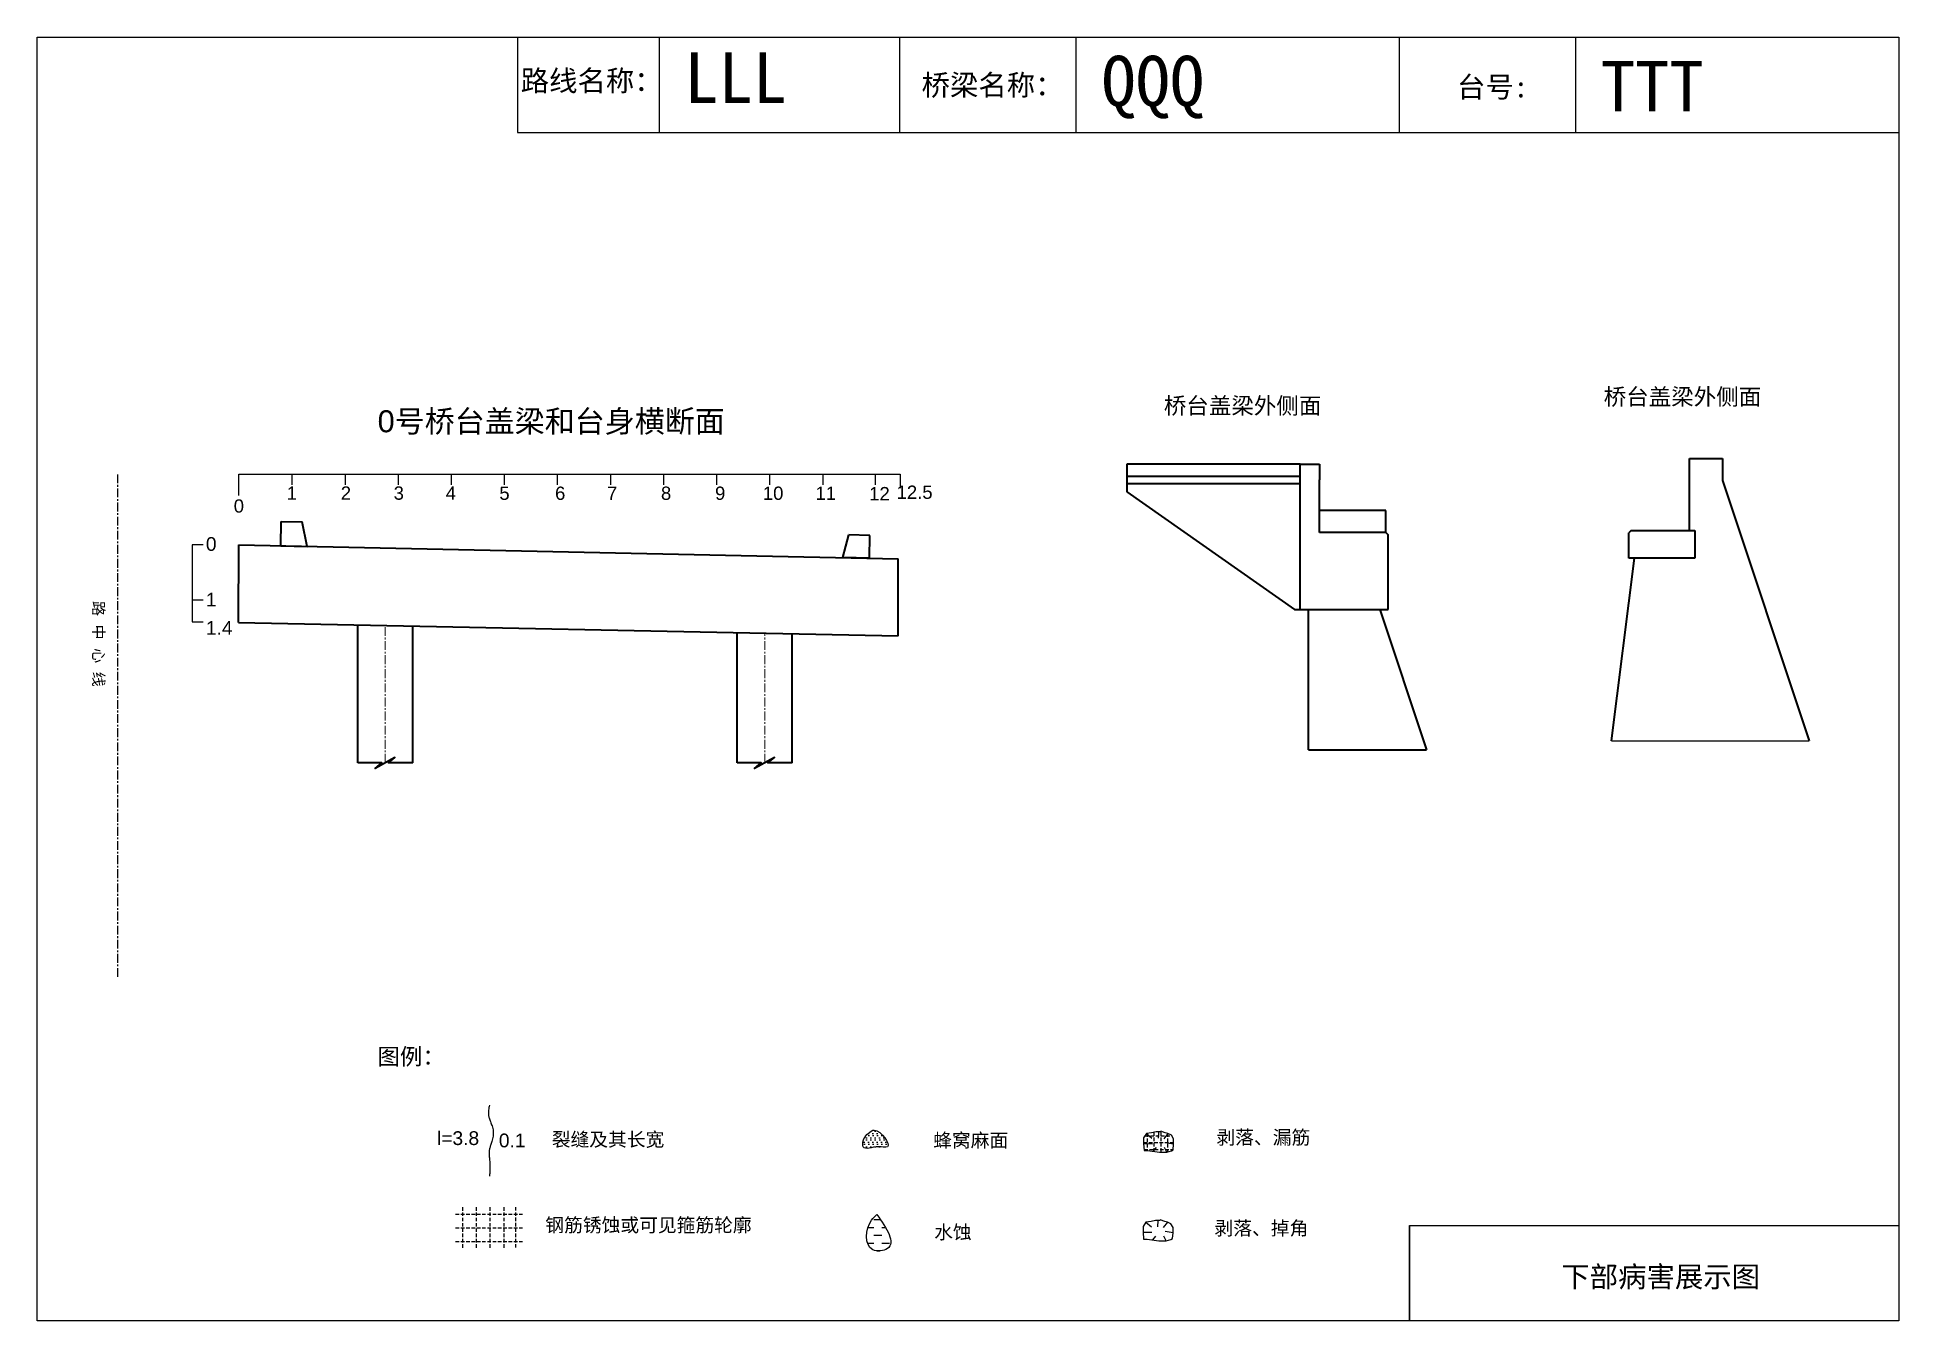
# Model space of a CAD drawing. Header units: millimetres. Extents: x 0 to 528, y 0 to 364.
import ezdxf
from ezdxf.enums import TextEntityAlignment as Align

# ---------------------------------------------------------------- set-up
doc = ezdxf.new("R2010")
doc.units = ezdxf.units.MM
for name, pattern in [('CENTER', [2, 1.25, -0.25, 0.25, -0.25]), ('DASHED', [0.75, 0.5, -0.25]), ('EBG_CENTER', [1.1, 0.8, -0.15, 0, -0.15])]:
    doc.linetypes.add(name, pattern=pattern)
doc.layers.add('Center', color=3, linetype='EBG_CENTER', lineweight=18)
doc.layers.add('中粗实线', color=4, linetype='Continuous', lineweight=35)
for name, color, linetype in [('加固措施', 7, 'Continuous'), ('图层1', 7, 'Continuous'), ('文字', 1, 'Continuous'), ('病害', 5, 'Continuous')]:
    doc.layers.add(name, color=color, linetype=linetype)
doc.styles.get("Standard").update_dxf_attribs({"font": 'arial.ttf'})
doc.styles.add('汉字', font='')
doc.styles.get('汉字').set_extended_font_data('SimSun')

# ---------------------------------------------------------------- blocks, each defined once
blk = doc.blocks.new('adfsd')
at = {"lineweight": -2, "ltscale": 0.5}
for p, q in [((1140.897, -3083.694), (1140.936, -3083.729)), ((1140.983, -3083.682), (1140.981, -3083.729)), ((1141.053, -3083.694), (1141.022, -3083.735)), ((1140.876, -3083.768), (1140.94, -3083.769)), ((1140.948, -3083.824), (1140.969, -3083.796)), ((1141.045, -3083.83), (1141.028, -3083.796)), ((1141.094, -3083.772), (1141.036, -3083.763))]:
    blk.add_line(p, q, dxfattribs=at)
blk.add_lwpolyline([(1141, -3083.682), (1140.967, -3083.682), (1140.934, -3083.69), (1140.897, -3083.694), (1140.876, -3083.727), (1140.876, -3083.768), (1140.88, -3083.818), (1140.905, -3083.818), (1140.991, -3083.83), (1141.045, -3083.83), (1141.078, -3083.822), (1141.09, -3083.814), (1141.094, -3083.772), (1141.094, -3083.735), (1141.078, -3083.707), (1141.053, -3083.694), (1141.033, -3083.69), (1141, -3083.678)], dxfattribs=at)

msp = doc.modelspace()

# ---------------------------------------------------------------- hatches: boundary and pattern name
at = {"layer": '加固措施', "lineweight": -2}
h = msp.add_hatch(dxfattribs=at)
h.set_pattern_fill('DOTS', scale=0.779921)
h.set_pattern_definition([(0, (-4476.5493, -308.7273), (0.61906244, 1.2381249), [0, -1.2381249])])
edge = h.paths.add_edge_path()
edge.add_spline(control_points=[(236.89, 54.36), (235.73, 53.57), (234.08, 52.43), (233.9, 48.24), (237.8, 50.16), (243.09, 48.66), (239.15, 54.46), (237.03, 54.37), (236.89, 54.36)], knot_values=[0, 0, 0, 0, 5.205471, 7.397577, 12.944796, 16.169923, 23.88441, 24.400432, 24.400432, 24.400432, 24.400432], degree=3, periodic=0)
h = msp.add_hatch(dxfattribs=at)
h.set_pattern_fill('DASH', color=256, scale=0.701929)
h.set_pattern_definition([(0, (-4003.8774, -254.025), (2.2286248, 2.2286248), [2.2286248, -2.2286248])])
edge = h.paths.add_edge_path()
edge.add_spline(control_points=[(238.08, 30.45), (237.53, 29.95), (234.92, 27.65), (234.23, 19.26), (244.68, 20.75), (240.81, 26.43), (238.08, 30.45)], knot_values=[0, 0, 0, 0, 3.237042, 15.187225, 21.182779, 35.601669, 35.601669, 35.601669, 35.601669], degree=3, periodic=0)
at = {"layer": '病害', "lineweight": -2}
h = msp.add_hatch(dxfattribs=at)
h.set_pattern_fill('DOTS', color=4, scale=0.779921, style=0)
h.set_pattern_definition([(0, (-7712.4634, -769.9804), (0.61906244, 1.23812489), [0, -1.23812489])])
edge = h.paths.add_edge_path()
edge.add_spline(control_points=[(236.89, 54.36), (235.73, 53.57), (234.08, 52.43), (233.9, 48.24), (237.8, 50.16), (243.09, 48.66), (239.15, 54.46), (237.03, 54.37), (236.89, 54.36)], knot_values=[0, 0, 0, 0, 1.041094, 1.479515, 2.588959, 3.233985, 4.776882, 4.880086, 4.880086, 4.880086, 4.880086], degree=3, periodic=0)

# ---------------------------------------------------------------- linework, layer by layer
at = {"color": 0, "linetype": 'ByBlock'}
for p, q in [((-0.08, 364.29), (527.86, 364.29)), ((-0.08, 0.29), (-0.08, 364.29)), ((136.11, 364.29), (136.11, 337.23)), ((244.45, 364.29), (244.45, 337.23)), ((386.16, 364.29), (386.16, 337.23)), ((527.86, 364.29), (527.86, 0.29)), ((436.2, 364.23), (436.2, 337.17)), ((136.11, 337.23), (527.86, 337.23)), ((237.59, 240.34), (244.64, 240.34)), ((244.64, 240.34), (244.64, 236.43)), ((389.14, 0.29), (389.14, 27.35)), ((389.14, 27.35), (527.86, 27.35)), ((527.86, 0.29), (-0.08, 0.29))]:
    msp.add_line(p, q, dxfattribs=at)
at = {"color": 1, "linetype": 'CENTER', "ltscale": 2}
msp.add_line((22.7, 240.32), (22.7, 97.35), dxfattribs=at)
at = {"color": 0}
for p, q in [((57.1, 234.32), (57.1, 240.34)), ((57.1, 240.34), (72.16, 240.34)), ((72.16, 240.34), (72.16, 237.33)), ((72.16, 240.34), (87.21, 240.34)), ((87.21, 240.34), (102.26, 240.34)), ((87.21, 240.34), (87.21, 237.33)), ((102.26, 240.34), (117.32, 240.34)), ((102.26, 240.34), (102.26, 237.33)), ((117.32, 240.34), (132.37, 240.34)), ((117.32, 240.34), (117.32, 237.33)), ((132.37, 240.34), (147.42, 240.34)), ((132.37, 240.34), (132.37, 237.33)), ((147.42, 240.34), (162.48, 240.34)), ((147.42, 240.34), (147.42, 237.33)), ((162.48, 240.34), (177.53, 240.34)), ((162.48, 240.34), (162.48, 237.33)), ((177.53, 240.34), (192.58, 240.34)), ((177.53, 240.34), (177.53, 237.33)), ((177.53, 240.34), (189.57, 240.34)), ((192.58, 240.34), (207.64, 240.34)), ((192.58, 240.34), (192.58, 237.33)), ((192.58, 240.34), (195.59, 240.34)), ((207.64, 240.34), (237.59, 240.34)), ((207.64, 240.34), (207.64, 237.33)), ((222.69, 240.34), (222.69, 237.33)), ((237.59, 240.34), (237.59, 237.33)), ((47.02, 220.3), (43.9, 220.3)), ((43.9, 220.3), (43.9, 198.46)), ((43.9, 204.7), (47.02, 204.7)), ((43.9, 198.46), (47.02, 198.46))]:
    msp.add_line(p, q, dxfattribs=at)
msp.add_line((446.41, 164.73), (502.46, 164.73))
at = {"color": 1, "linetype": 'DASHED', "ltscale": 2}
for p, q in [((314.66, 53.44), (314.66, 48.61)), ((316.61, 53.75), (316.61, 48.36)), ((318.56, 53.75), (318.56, 48.13)), ((320.51, 53.44), (320.51, 48.19)), ((313.72, 50.83), (322.22, 50.83)), ((313.86, 48.88), (322.07, 48.88)), ((314.12, 52.78), (321.67, 52.78)), ((120.54, 32.5), (120.54, 20.8)), ((124.43, 32.5), (124.43, 20.8)), ((128.33, 32.5), (128.33, 20.8)), ((132.23, 32.5), (132.23, 20.8)), ((135.57, 32.53), (135.57, 20.83)), ((118.59, 30.55), (138.08, 30.55)), ((118.59, 26.65), (138.08, 26.65)), ((118.59, 22.75), (138.08, 22.75))]:
    msp.add_line(p, q, dxfattribs=at)
at = {"color": 0, "linetype": 'ByBlock'}
msp.add_lwpolyline([(-0.08, 364.29), (527.86, 364.29), (527.86, 0.29), (-0.08, 0.29)], close=True, dxfattribs=at)
at = {"lineweight": -2}
msp.add_open_spline([(236.89, 54.36), (235.73, 53.57), (234.08, 52.43), (233.9, 48.24), (237.8, 50.16), (243.09, 48.66), (239.15, 54.46), (237.03, 54.37), (236.89, 54.36)], degree=3, knots=[0, 0, 0, 0, 4.059857, 5.769527, 10.095921, 12.611266, 18.627958, 19.030414, 19.030414, 19.030414, 19.030414], dxfattribs=at)
at = {"layer": 'Center', "color": 1, "linetype": 'CENTER', "ltscale": 2}
for p, q in [((98.62, 158.53), (98.62, 197.47)), ((206.25, 158.53), (206.25, 195.32))]:
    msp.add_line(p, q, dxfattribs=at)
at = {"layer": '中粗实线', "color": 0}
for p, q in [((358.08, 243.17), (308.94, 243.17)), ((308.94, 243.17), (308.94, 235.37)), ((358.08, 201.99), (358.08, 243.17)), ((358.08, 243.17), (363.54, 243.17)), ((363.54, 243.17), (363.54, 238.8)), ((468.48, 244.83), (477.84, 244.83)), ((468.48, 224.36), (468.48, 244.83)), ((477.84, 244.83), (477.84, 238.59)), ((358.08, 239.74), (308.94, 239.74)), ((358.08, 237.62), (308.94, 237.62)), ((363.54, 223.83), (363.54, 238.8)), ((477.84, 238.59), (502.46, 164.73)), ((477.84, 238.59), (477.84, 238.59)), ((308.94, 235.37), (356.52, 201.99)), ((382.41, 230.07), (363.54, 230.07)), ((382.41, 223.83), (382.41, 230.07)), ((68.99, 220.06), (69.11, 227)), ((69.11, 227), (75.09, 226.88)), ((76.52, 219.91), (75.09, 226.88)), ((228.42, 216.71), (230.11, 223.15)), ((236.09, 223.03), (230.11, 223.15)), ((235.95, 216.56), (236.09, 223.03)), ((382.41, 223.83), (363.54, 223.83)), ((382.41, 223.83), (383.04, 223.21)), ((383.04, 201.99), (383.04, 223.21)), ((451.95, 224.36), (451.33, 223.74)), ((451.33, 216.56), (451.33, 223.74)), ((451.95, 224.36), (468.48, 224.36)), ((468.48, 224.36), (470.04, 224.36)), ((470.04, 224.36), (470.04, 216.56)), ((57.05, 198.3), (57.07, 220.3)), ((57.07, 220.3), (244.08, 216.4)), ((68.99, 220.06), (76.52, 219.91)), ((235.95, 216.56), (228.42, 216.71)), ((446.41, 164.73), (452.89, 216.56)), ((452.89, 216.56), (451.33, 216.56)), ((470.04, 216.56), (451.33, 216.56)), ((244.07, 194.56), (244.08, 216.4)), ((356.52, 201.99), (383.04, 201.99)), ((360.42, 162.18), (360.42, 201.99)), ((380.7, 201.99), (393.97, 162.18)), ((57.05, 198.3), (244.07, 194.56)), ((90.82, 158.49), (90.82, 197.63)), ((106.42, 158.49), (106.42, 197.31)), ((198.45, 158.49), (198.45, 195.47)), ((214.05, 158.49), (214.05, 195.16)), ((214.05, 158.49), (214.05, 195.16)), ((360.42, 162.18), (393.97, 162.18))]:
    msp.add_line(p, q, dxfattribs=at)
for points in [[(106.42, 158.49), (99.5, 158.49), (101.37, 160.05), (95.75, 156.93), (97.62, 158.49), (90.82, 158.49)], [(214.05, 158.49), (207.12, 158.49), (209, 160.05), (203.38, 156.93), (205.25, 158.49), (198.45, 158.49)]]:
    msp.add_lwpolyline(points, dxfattribs=at)
at = {"layer": '加固措施', "lineweight": -2}
msp.add_open_spline([(238.08, 30.45), (237.53, 29.95), (234.92, 27.65), (234.23, 19.26), (244.68, 20.75), (240.81, 26.43), (238.08, 30.45)], degree=3, knots=[0, 0, 0, 0, 2.272164, 10.66034, 14.868788, 24.989816, 24.989816, 24.989816, 24.989816], dxfattribs=at)
at = {"layer": '图层1', "lineweight": -2}
msp.add_open_spline([(128.16, 61.44), (128.12, 61.19), (128.08, 60.95), (127.96, 60.24), (127.9, 59.78), (127.87, 59.15), (127.87, 58.95), (127.89, 58.63), (127.91, 58.51), (127.95, 58.27), (127.97, 58.15), (128.09, 57.73), (128.2, 57.39), (128.48, 56.67), (128.64, 56.28), (128.95, 55.43), (129.09, 54.96), (129.24, 54.17), (129.27, 53.86), (129.28, 53.25), (129.25, 52.95), (129.17, 52.38), (129.12, 52.11), (128.99, 51.59), (128.92, 51.34), (128.72, 50.72), (128.6, 50.36), (128.38, 49.68), (128.28, 49.36), (128.17, 48.93), (128.15, 48.79), (128.11, 48.56), (128.1, 48.45), (128.08, 48.22), (128.07, 48.11), (128.06, 47.68), (128.08, 47.35), (128.14, 46.65), (128.18, 46.27), (128.24, 45.62), (128.27, 45.34), (128.31, 44.83), (128.32, 44.59), (128.33, 44.12), (128.33, 43.89), (128.31, 43.2), (128.29, 42.75), (128.23, 41.97), (128.21, 41.64), (128.18, 41.31)], degree=3, knots=[0, 0, 0, 0, 0.93103, 0.93103, 2.904338, 2.904338, 3.933552, 3.933552, 4.598026, 4.598026, 5.2625, 5.2625, 6.799065, 6.799065, 8.335629, 8.335629, 9.872194, 9.872194, 10.744529, 10.744529, 11.616864, 11.616864, 12.4892, 12.4892, 13.361535, 13.361535, 14.755665, 14.755665, 16.149795, 16.149795, 16.835641, 16.835641, 17.410365, 17.410365, 17.98509, 17.98509, 19.45733, 19.45733, 20.929571, 20.929571, 21.910052, 21.910052, 22.722819, 22.722819, 23.535585, 23.535585, 25.161117, 25.161117, 26.428502, 26.428502, 26.428502, 26.428502], dxfattribs=at)
at = {"layer": '病害', "color": 5}
for p, q in [((136.11, 364.29), (136.11, 337.23)), ((244.45, 364.29), (244.45, 337.23)), ((386.16, 364.29), (386.16, 337.23)), ((527.86, 364.29), (527.86, 337.23)), ((136.11, 337.23), (385.6, 337.23)), ((385.6, 337.23), (527.86, 337.23)), ((389.14, 27.35), (527.86, 27.35)), ((389.14, 27.35), (389.14, 0.29)), ((527.86, 27.35), (527.86, 0.29))]:
    msp.add_line(p, q, dxfattribs=at)
at = {"layer": '病害', "color": 0}
for p, q in [((176.34, 364.29), (176.34, 337.23)), ((294.49, 364.29), (294.49, 337.23))]:
    msp.add_line(p, q, dxfattribs=at)

# ---------------------------------------------------------------- block references
at = {"color": 0, "xscale": 38.99605942587392, "yscale": 38.99605942587392, "zscale": 38.99605942587392}
for p in [(-44175.96, 120305.35), (-44176.12, 120280.21)]:
    msp.add_blockref('adfsd', p, dxfattribs=at)

# ---------------------------------------------------------------- texts
for s, height, p in [('0', 3.76, (55.65, 229.47)), ('1', 3.76, (70.69, 233.13)), ('2', 3.76, (86.01, 233.13)), ('3', 3.76, (101, 233.13)), ('4', 3.76, (115.77, 233.13)), ('5', 3.76, (130.98, 233.09)), ('6', 3.76, (146.78, 233.09)), ('7', 3.76, (161.5, 233.09)), ('8', 3.76, (176.81, 233.09)), ('9', 3.76, (192.15, 233.09)), ('10', 3.763, (205.7, 233.09)), ('11', 3.763, (220.63, 233.09)), ('12', 3.763, (235.86, 232.97)), ('12.5', 3.763, (243.63, 233.38)), ('0', 3.9, (47.75, 218.63)), ('1', 3.9, (47.75, 202.85)), ('1.4', 3.9, (47.75, 194.83))]:
    msp.add_text(s, height=height).set_placement(p)
msp.add_text('路  中  心  线', height=3.12, rotation=270).set_placement((15.76, 204.39))
at = {"char_height": 14.2758, "attachment_point": 1}
for s, insert, width in [('{\\fSimSun|b0|i0|c134|p2;LLL}', (183.45, 359.96), 88.8745), ('{\\fSimSun|b0|i0|c134|p2;QQQ}', (301.75, 359.03), 118.6481), ('{\\fSimSun|b0|i0|c134|p2;TTT}', (443.39, 357.59), 118.6481)]:
    msp.add_mtext(s, dxfattribs=dict(at, insert=insert, width=width))
at = {"layer": '图层1', "style": '汉字'}
for s, p in [('路线名称：', (137.03, 349.01)), ('桥梁名称：', (250.72, 347.77)), ('台号:', (402.59, 347.24)), ('下部病害展示图', (432.15, 9.83))]:
    msp.add_text(s, height=5.905, dxfattribs=at).set_placement(p)
at = {"layer": '图层1', "lineweight": -2, "attachment_point": 1}
for s, insert, char_height in [('图例：', (96.41, 77.57), 4.68), ('l=3.8', (113.29, 54.03), 3.9), ('0.1', (130.84, 53.38), 3.9), ('裂缝及其长宽', (145.85, 53.66), 3.9), ('蜂窝麻面', (254.02, 53.42), 3.9), ('剥落、漏筋', (334.36, 54.25), 3.9), ('钢筋锈蚀或可见箍筋轮廓', (144.03, 29.39), 3.8996), ('水蚀', (254.3, 27.37), 3.9), ('剥落、掉角', (333.81, 28.49), 3.9)]:
    msp.add_mtext(s, dxfattribs=dict(at, insert=insert, char_height=char_height))
at = {"layer": '文字', "color": 0}
for s, height, p in [('桥台盖梁外侧面', 4.68, (466.52, 259.99)), ('0号桥台盖梁和台身横断面', 6.2394, (145.69, 252.26)), ('桥台盖梁外侧面', 4.68, (341.77, 257.45))]:
    msp.add_text(s, height=height, dxfattribs=at).set_placement(p, align=Align.CENTER)

doc.saveas('drawing.dxf')
